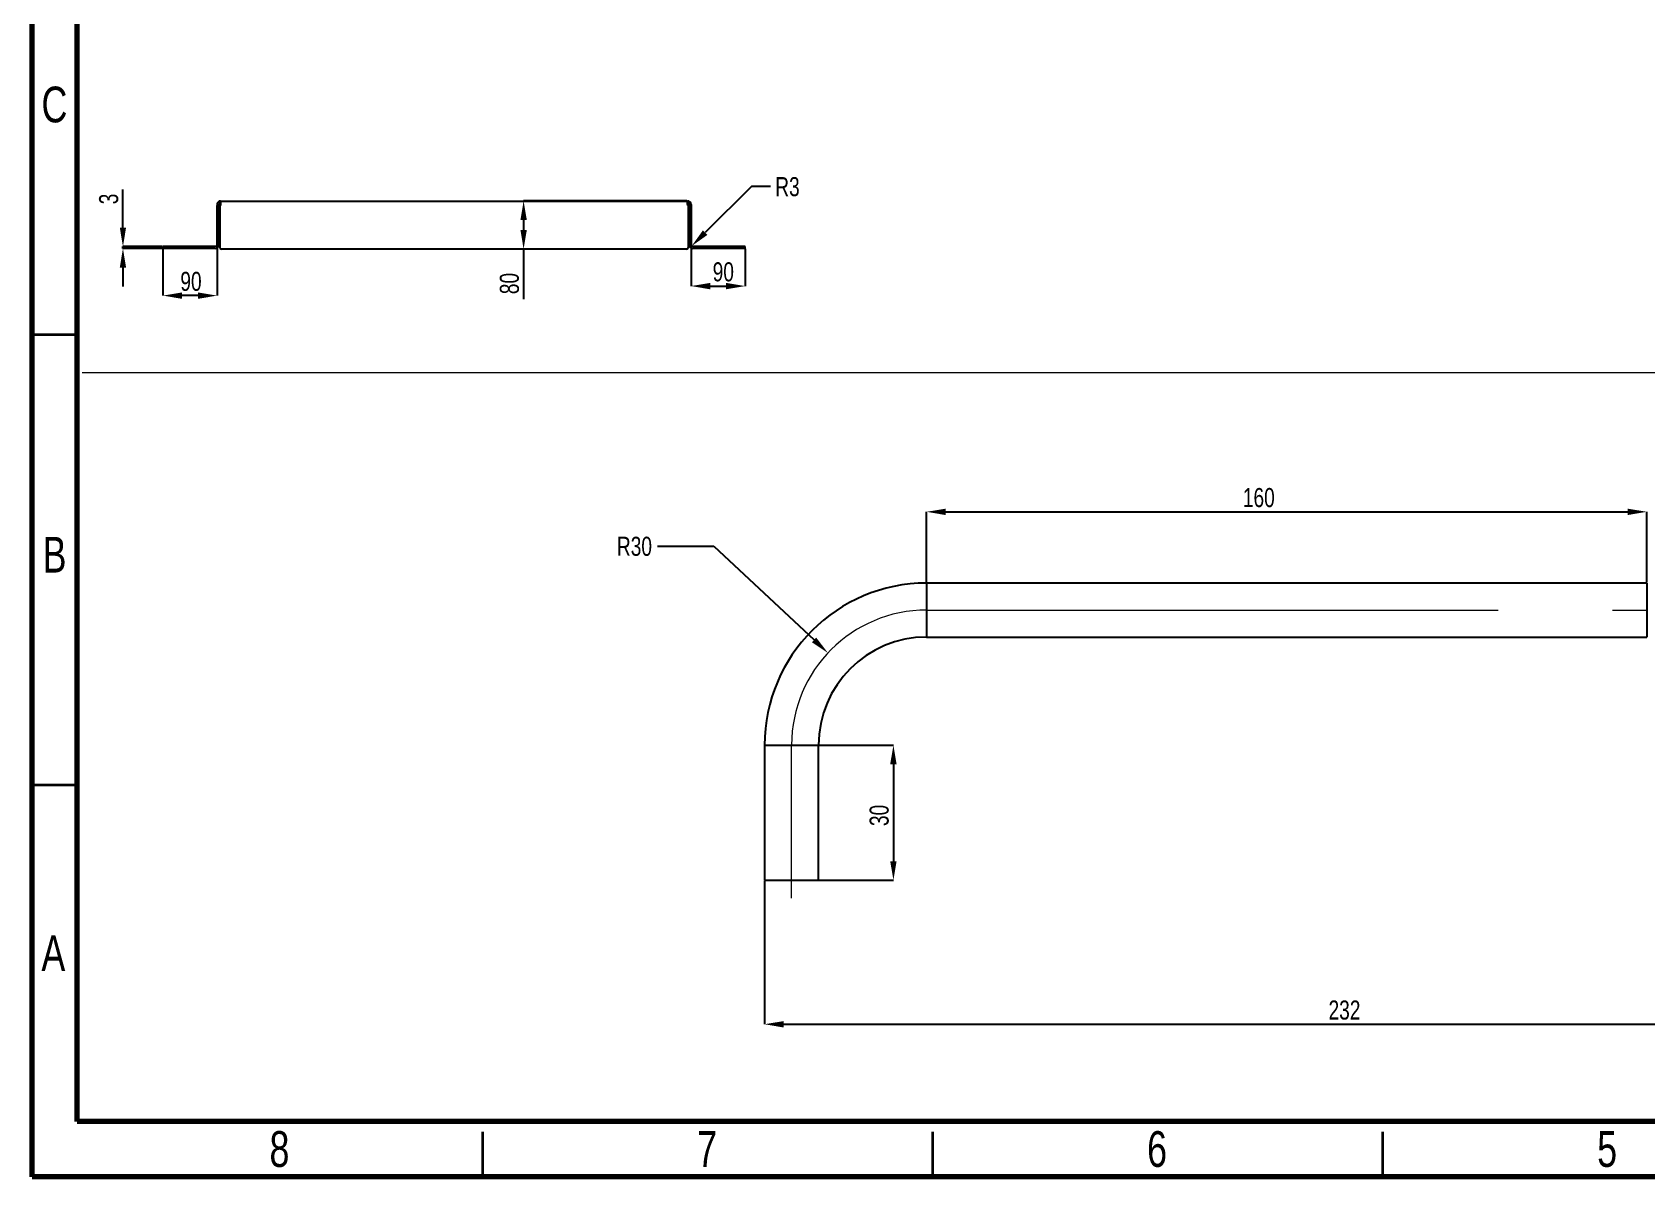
# Model space of a CAD drawing. Header units: millimetres. Extents: x 15 to 1266, y -324 to 294.
# Drawn here: x 16.7 to 196.1, y -323.5 to -196.4 of the extents above; entities that cross this region are included whole.
import ezdxf

# ---------------------------------------------------------------- set-up
doc = ezdxf.new("R2010")
doc.units = ezdxf.units.MM
doc.header["$PDSIZE"] = -1
doc.linetypes.add('CENTERX2', pattern=[20.32, 12.7, -2.54, 2.54, -2.54])
doc.layers.add('FORMAT', color=7, linetype='Continuous')
doc.styles.add('SLDTEXTSTYLE0', font='TXT', dxfattribs={"width": 0.75})
doc.dimstyles.new('SLDDIMSTYLE15', dxfattribs={"dimtxt": 2.116667, "dimasz": 2.116667, "dimexe": 0, "dimexo": 0.0625, "dimgap": 0.529167, "dimtad": 1, "dimdec": 0, "dimlfac": 15, "dimrnd": 1e-09, "dimzin": 12, "dimdsep": 46, "dimtxsty": 'SLDTEXTSTYLE0', "dimsah": 1, "dimcen": 0.09, "dimadec": 0, "dimazin": 3, "dimtfac": 1, "dimtdec": 0, "dimtofl": 0, "dimtmove": 0, "dimatfit": 3, "dimfxl": 1, "dimfrac": 2, "dimtolj": 1, "dimtzin": 12, "dimarcsym": 0})
doc.dimstyles.new('SLDDIMSTYLE17', dxfattribs={"dimtxt": 2.116667, "dimasz": 2.116667, "dimexe": 0, "dimexo": 0.0625, "dimgap": 0.529167, "dimtad": 1, "dimdec": 0, "dimlfac": 15, "dimrnd": 1e-09, "dimzin": 12, "dimdsep": 46, "dimtxsty": 'SLDTEXTSTYLE0', "dimsah": 1, "dimcen": 0.09, "dimadec": 0, "dimazin": 3, "dimtfac": 1, "dimtdec": 0, "dimtmove": 0, "dimatfit": 0, "dimfxl": 1, "dimfrac": 2, "dimtolj": 1, "dimtzin": 12, "dimarcsym": 0})
doc.dimstyles.new('SLDDIMSTYLE18', dxfattribs={"dimtxt": 2.116667, "dimasz": 2.116667, "dimexe": 0, "dimexo": 0.0625, "dimgap": 0.529167, "dimtad": 0, "dimtih": 1, "dimtoh": 1, "dimdec": 0, "dimlfac": 15, "dimrnd": 1e-09, "dimzin": 12, "dimdsep": 46, "dimtxsty": 'SLDTEXTSTYLE0', "dimsah": 1, "dimcen": 0, "dimadec": 0, "dimazin": 3, "dimtfac": 1, "dimtdec": 0, "dimtofl": 0, "dimtmove": 1, "dimatfit": 3, "dimfxl": 1, "dimfrac": 2, "dimtolj": 1, "dimtzin": 12, "dimarcsym": 0})
doc.dimstyles.new('SLDDIMSTYLE20', dxfattribs={"dimtxt": 2.116667, "dimasz": 2.116667, "dimexe": 0, "dimexo": 0.0625, "dimgap": 0.529167, "dimtad": 1, "dimdec": 0, "dimlfac": 2, "dimrnd": 1e-09, "dimzin": 12, "dimdsep": 46, "dimtxsty": 'SLDTEXTSTYLE0', "dimsah": 1, "dimcen": 0.09, "dimadec": 0, "dimazin": 3, "dimtfac": 1, "dimtdec": 0, "dimtofl": 0, "dimtmove": 0, "dimatfit": 3, "dimfxl": 1, "dimfrac": 2, "dimtolj": 1, "dimtzin": 12, "dimarcsym": 0})
doc.dimstyles.new('SLDDIMSTYLE21', dxfattribs={"dimtxt": 2.116667, "dimasz": 2.116667, "dimexe": 0, "dimexo": 0.0625, "dimgap": 0.529167, "dimtad": 0, "dimtih": 1, "dimtoh": 1, "dimdec": 0, "dimlfac": 2, "dimrnd": 1e-09, "dimzin": 12, "dimdsep": 46, "dimtxsty": 'SLDTEXTSTYLE0', "dimsah": 1, "dimcen": 0, "dimadec": 0, "dimazin": 3, "dimtfac": 1, "dimtdec": 0, "dimtofl": 0, "dimtmove": 0, "dimatfit": 3, "dimfxl": 1, "dimfrac": 2, "dimtolj": 1, "dimtzin": 12, "dimarcsym": 0})

# ---------------------------------------------------------------- blocks, each defined once
blk = doc.blocks.new('*D741')
at = {"layer": 'Defpoints', "color": 0}
for p in [(71.32, -215.17), (89.53, -215.17), (89.44, -220.51)]:
    blk.add_point(p, dxfattribs=at)
at = {"layer": 'FORMAT', "color": 0, "lineweight": -2}
for p, q in [((89.47, -215.17), (71.32, -215.17)), ((71.32, -217.29), (71.32, -218.39)), ((89.37, -220.51), (71.32, -220.51)), ((71.32, -220.51), (71.32, -226.06))]:
    blk.add_line(p, q, dxfattribs=at)
at = {"layer": 'FORMAT', "color": 0}
for points in [[(70.97, -217.29), (71.68, -217.29), (71.32, -215.17)], [(70.97, -218.39), (71.68, -218.39), (71.32, -220.51)]]:
    blk.add_solid(points, dxfattribs=at)
at = {"layer": 'FORMAT', "color": 0, "insert": (68.68, -224.34), "char_height": 2.117, "attachment_point": 2, "rotation": 90, "style": 'SLDTEXTSTYLE0'}
blk.add_mtext('\\A1;80', dxfattribs=at)
blk = doc.blocks.new('*D742')
at = {"layer": 'Defpoints', "color": 0}
for p in [(89.99, -220.18), (90.13, -220.04)]:
    blk.add_point(p, dxfattribs=at)
at = {"layer": 'FORMAT', "color": 0, "lineweight": -2}
for p, q in [((96.63, -213.58), (91.49, -218.69)), ((98.75, -213.58), (96.63, -213.58))]:
    blk.add_line(p, q, dxfattribs=at)
at = {"layer": 'FORMAT', "color": 0}
blk.add_solid([(91.24, -218.44), (91.74, -218.94), (89.99, -220.18)], dxfattribs=at)
at = {"layer": 'FORMAT', "color": 0, "insert": (99.28, -212.52), "char_height": 2.117, "attachment_point": 1, "style": 'SLDTEXTSTYLE0'}
blk.add_mtext('\\A1;R3', dxfattribs=at)
blk = doc.blocks.new('*D743')
at = {"layer": 'Defpoints', "color": 0}
for p in [(31.26, -220.44), (37.26, -220.04), (31.26, -225.68)]:
    blk.add_point(p, dxfattribs=at)
at = {"layer": 'FORMAT', "color": 0, "lineweight": -2}
for p, q in [((31.26, -220.5), (31.26, -225.68)), ((37.26, -220.1), (37.26, -225.68)), ((35.15, -225.68), (33.38, -225.68))]:
    blk.add_line(p, q, dxfattribs=at)
at = {"layer": 'FORMAT', "color": 0}
for points in [[(33.38, -225.33), (33.38, -226.04), (31.26, -225.68)], [(35.15, -225.33), (35.15, -226.04), (37.26, -225.68)]]:
    blk.add_solid(points, dxfattribs=at)
at = {"layer": 'FORMAT', "color": 0, "insert": (34.37, -223.04), "char_height": 2.117, "attachment_point": 2, "style": 'SLDTEXTSTYLE0'}
blk.add_mtext('\\A1;90', dxfattribs=at)
blk = doc.blocks.new('*D744')
at = {"layer": 'Defpoints', "color": 0}
for p in [(26.81, -220.24), (31.26, -220.24), (31.26, -220.44)]:
    blk.add_point(p, dxfattribs=at)
at = {"layer": 'FORMAT', "color": 0, "lineweight": -2}
for p, q in [((26.81, -218.12), (26.81, -213.89)), ((31.2, -220.24), (26.81, -220.24)), ((26.81, -220.44), (26.81, -220.24)), ((31.2, -220.44), (26.81, -220.44)), ((26.81, -222.56), (26.81, -224.67))]:
    blk.add_line(p, q, dxfattribs=at)
at = {"layer": 'FORMAT', "color": 0}
for points in [[(26.46, -218.12), (27.16, -218.12), (26.81, -220.24)], [(26.46, -222.56), (27.16, -222.56), (26.81, -220.44)]]:
    blk.add_solid(points, dxfattribs=at)
at = {"layer": 'FORMAT', "color": 0, "insert": (24.16, -214.95), "char_height": 2.117, "attachment_point": 2, "rotation": 90, "style": 'SLDTEXTSTYLE0'}
blk.add_mtext('\\A1;3', dxfattribs=at)
blk = doc.blocks.new('*D745')
at = {"layer": 'Defpoints', "color": 0}
for p in [(89.93, -220.04), (95.93, -220.44), (95.93, -224.62)]:
    blk.add_point(p, dxfattribs=at)
at = {"layer": 'FORMAT', "color": 0, "lineweight": -2}
for p, q in [((89.93, -220.1), (89.93, -224.62)), ((95.93, -220.5), (95.93, -224.62)), ((92.05, -224.62), (93.81, -224.62))]:
    blk.add_line(p, q, dxfattribs=at)
at = {"layer": 'FORMAT', "color": 0}
for points in [[(92.05, -224.27), (92.05, -224.98), (89.93, -224.62)], [(93.81, -224.27), (93.81, -224.98), (95.93, -224.62)]]:
    blk.add_solid(points, dxfattribs=at)
at = {"layer": 'FORMAT', "color": 0, "insert": (93.51, -221.98), "char_height": 2.117, "attachment_point": 2, "style": 'SLDTEXTSTYLE0'}
blk.add_mtext('\\A1;90', dxfattribs=at)
blk = doc.blocks.new('*D759')
at = {"layer": 'Defpoints', "color": 0}
for p in [(98.1, -275.6), (98.1, -290.6), (112.41, -290.6)]:
    blk.add_point(p, dxfattribs=at)
at = {"layer": 'FORMAT', "color": 0, "lineweight": -2}
for p, q in [((98.16, -275.6), (112.41, -275.6)), ((112.41, -277.72), (112.41, -288.49)), ((98.16, -290.6), (112.41, -290.6))]:
    blk.add_line(p, q, dxfattribs=at)
at = {"layer": 'FORMAT', "color": 0}
for points in [[(112.05, -277.72), (112.76, -277.72), (112.41, -275.6)], [(112.05, -288.49), (112.76, -288.49), (112.41, -290.6)]]:
    blk.add_solid(points, dxfattribs=at)
at = {"layer": 'FORMAT', "color": 0, "insert": (109.76, -283.41), "char_height": 2.117, "attachment_point": 2, "rotation": 90, "style": 'SLDTEXTSTYLE0'}
blk.add_mtext('\\A1;30', dxfattribs=at)
blk = doc.blocks.new('*D760')
at = {"layer": 'Defpoints', "color": 0}
for p in [(105.13, -265.36), (116.1, -275.6)]:
    blk.add_point(p, dxfattribs=at)
at = {"layer": 'FORMAT', "color": 0, "lineweight": -2}
for p, q in [((86.19, -253.52), (92.45, -253.52)), ((92.45, -253.52), (103.59, -263.92))]:
    blk.add_line(p, q, dxfattribs=at)
at = {"layer": 'FORMAT', "color": 0}
blk.add_solid([(103.83, -263.66), (103.35, -264.18), (105.13, -265.36)], dxfattribs=at)
at = {"layer": 'FORMAT', "color": 0, "insert": (81.69, -252.46), "char_height": 2.117, "attachment_point": 1, "style": 'SLDTEXTSTYLE0'}
blk.add_mtext('\\A1;R30', dxfattribs=at)
blk = doc.blocks.new('*D761')
at = {"layer": 'Defpoints', "color": 0}
for p in [(196.1, -249.69), (116.1, -257.6), (196.1, -257.6)]:
    blk.add_point(p, dxfattribs=at)
at = {"layer": 'FORMAT', "color": 0, "lineweight": -2}
for p, q in [((116.1, -257.54), (116.1, -249.69)), ((118.21, -249.69), (193.98, -249.69)), ((196.1, -257.54), (196.1, -249.69))]:
    blk.add_line(p, q, dxfattribs=at)
at = {"layer": 'FORMAT', "color": 0}
for points in [[(118.21, -249.34), (118.21, -250.05), (116.1, -249.69)], [(193.98, -249.34), (193.98, -250.05), (196.1, -249.69)]]:
    blk.add_solid(points, dxfattribs=at)
at = {"layer": 'FORMAT', "color": 0, "insert": (153, -247.05), "char_height": 2.117, "attachment_point": 2, "style": 'SLDTEXTSTYLE0'}
blk.add_mtext('\\A1;160', dxfattribs=at)
blk = doc.blocks.new('*D765')
at = {"layer": 'Defpoints', "color": 0}
for p in [(98.1, -290.6), (214.1, -290.6), (214.1, -306.6)]:
    blk.add_point(p, dxfattribs=at)
at = {"layer": 'FORMAT', "color": 0, "lineweight": -2}
for p, q in [((98.1, -290.66), (98.1, -306.6)), ((214.1, -290.66), (214.1, -306.6)), ((100.21, -306.6), (211.98, -306.6))]:
    blk.add_line(p, q, dxfattribs=at)
at = {"layer": 'FORMAT', "color": 0}
for points in [[(100.21, -306.25), (100.21, -306.96), (98.1, -306.6)], [(211.98, -306.25), (211.98, -306.96), (214.1, -306.6)]]:
    blk.add_solid(points, dxfattribs=at)
at = {"layer": 'FORMAT', "color": 0, "insert": (162.52, -303.96), "char_height": 2.117, "attachment_point": 2, "style": 'SLDTEXTSTYLE0'}
blk.add_mtext('\\A1;232', dxfattribs=at)

msp = doc.modelspace()

# ---------------------------------------------------------------- linework, layer by layer
at = {"color": 7, "linetype": 'Continuous', "lineweight": 70}
for p, q in [((16.738536, -323.5306917), (16.738536, -36.5306917)), ((21.738536, -317.3971667), (21.738536, -40.3971667)), ((411.1410081, -317.3971667), (21.738536, -317.3971667)), ((416.738536, -323.5306917), (16.738536, -323.5306917))]:
    msp.add_line(p, q, dxfattribs=at)
at = {"color": 7, "linetype": 'Continuous', "lineweight": 25}
for p, q in [((37.6645765, -215.1735898), (89.5312418, -215.1735898)), ((37.6645765, -215.1735898), (37.6645765, -215.5735898)), ((89.5312418, -215.5735898), (89.5312418, -215.1735898)), ((37.2645765, -215.5735898), (37.2645765, -215.6729631)), ((37.4645765, -215.6729631), (37.2645765, -215.6729631)), ((37.2645765, -220.0402564), (37.2645765, -215.6729631)), ((37.4645765, -215.5735898), (37.4645765, -215.6729631)), ((37.4645765, -220.0402564), (37.4645765, -215.6729631)), ((37.5588574, -215.6729631), (37.5588574, -220.3069231)), ((37.5588574, -215.6729631), (37.6645765, -215.6729631)), ((37.6645765, -215.5735898), (37.6645765, -215.6729631)), ((89.5312418, -215.5735898), (89.5312418, -215.6729631)), ((89.6369606, -215.6729631), (89.5312418, -215.6729631)), ((89.6369606, -220.3069231), (89.6369606, -215.6729631)), ((89.7312432, -215.5735898), (89.7312432, -215.6729631)), ((89.7312432, -215.6729631), (89.9312446, -215.6729631)), ((89.7312432, -215.6729631), (89.7312432, -220.0402564)), ((89.9312446, -215.5735898), (89.9312446, -215.6729631)), ((89.9312446, -215.6729631), (89.9312446, -220.0402564)), ((37.0645765, -220.2402563), (31.2645763, -220.2402563)), ((31.2645763, -220.4402567), (31.2645763, -220.2402563)), ((37.0645765, -220.4402567), (31.2645763, -220.4402567)), ((89.4369632, -220.506923), (37.7588574, -220.506923)), ((95.9312429, -220.2402563), (90.131242, -220.2402563)), ((95.9312429, -220.4402567), (90.131242, -220.4402567)), ((95.9312429, -220.4402567), (95.9312429, -220.2402563)), ((196.0966933, -257.6022751), (116.0966942, -257.6022751)), ((116.0966942, -263.6022743), (196.0966933, -263.6022743)), ((98.0966945, -275.6022753), (98.0966945, -290.602275)), ((104.0966945, -290.602275), (104.0966945, -275.6022753)), ((98.0966945, -290.602275), (101.0966945, -290.602275)), ((101.0966945, -290.602275), (104.0966945, -290.602275))]:
    msp.add_line(p, q, dxfattribs=at)
at = {"color": 7, "linetype": 'Continuous', "lineweight": 35}
for p, q in [((21.738536, -230.0306917), (16.738536, -230.0306917)), ((21.738536, -280.0306917), (16.738536, -280.0306917)), ((66.738536, -318.5306917), (66.738536, -323.5306917)), ((116.738536, -318.5306917), (116.738536, -323.5306917)), ((166.738536, -318.5306917), (166.738536, -323.5306917))]:
    msp.add_line(p, q, dxfattribs=at)
at = {"color": 7, "linetype": 'Continuous', "lineweight": 18}
msp.add_line((22.2741998, -234.2053037), (319.6225578, -234.2053037), dxfattribs=at)
at = {"color": 8, "linetype": 'Continuous', "lineweight": 25}
for p, q in [((116.0966942, -257.6022751), (116.0966942, -260.6022756)), ((196.0966933, -257.6022751), (196.0966933, -260.6022756)), ((116.0966942, -260.6022756), (116.0966942, -263.6022743)), ((196.0966933, -260.6022756), (196.0966933, -263.6022743)), ((98.0966945, -275.6022753), (101.0966945, -275.6022753)), ((101.0966945, -275.6022753), (104.0966945, -275.6022753))]:
    msp.add_line(p, q, dxfattribs=at)
at = {"color": 7, "linetype": 'Continuous', "lineweight": 25}
for centre, radius, start, end in [((37.6645765, -215.5735898), 0.4, 90, 180), ((89.5312432, -215.5735898), 0.4, 0, 90), ((37.6645765, -215.5735898), 0.2, 90, 180), ((89.5312432, -215.5735898), 0.2, 0, 90), ((37.0645765, -220.0402565), 0.4, 270, 0), ((37.0645765, -220.0402565), 0.2, 270, 0), ((37.7588574, -220.3069232), 0.2, 180, 270), ((89.4369623, -220.3069232), 0.2, 270, 0), ((90.1312432, -220.0402565), 0.4, 180, 270), ((90.1312432, -220.0402565), 0.2, 180, 270), ((116.0966945, -275.602275), 18, 90, 180), ((116.0966945, -275.602275), 12, 90, 180)]:
    msp.add_arc(centre, radius, start, end, dxfattribs=at)
at = {"layer": 'FORMAT', "linetype": 'CENTERX2', "lineweight": 18, "ltscale": 5}
for p, q in [((116.0966945, -260.602275), (196.0966945, -260.602275)), ((101.0966945, -292.602275), (101.0966945, -275.602275))]:
    msp.add_line(p, q, dxfattribs=at)
msp.add_arc((116.0966945, -275.602275), 15, 90, 180, dxfattribs=at)

# ---------------------------------------------------------------- texts
at = {"color": 7, "linetype": 'Continuous', "lineweight": 0, "char_height": 3.96875, "attachment_point": 2, "style": 'SLDTEXTSTYLE0'}
for s, insert in [('C', (19.1971949, -202.4705376)), ('B', (19.2091378, -252.4705376)), ('A', (19.0782241, -296.7205376)), ('8', (44.1985729, -318.4705376)), ('7', (91.6985729, -318.4705376)), ('6', (141.6985729, -318.4705376)), ('5', (191.6985729, -318.4705376))]:
    msp.add_mtext(s, dxfattribs=dict(at, insert=insert))

# ---------------------------------------------------------------- dimensions: what is measured, and where the dimension line sits
at = {"layer": 'FORMAT'}
for center, mpoint, dimstyle, picture, middle in [((90.1312432, -220.0402565), (89.9894224, -220.1812773), 'SLDDIMSTYLE18', '*D742', (96.6304746, -213.5776863)), ((116.0966945, -275.602275), (105.134662, -265.363435), 'SLDDIMSTYLE21', '*D760', (83.6790865, -253.5151764))]:
    dim = msp.add_radius_dim(center=center, mpoint=mpoint, dimstyle=dimstyle, dxfattribs=at)
    dim.commit()
    dim.dimension.update_dxf_attribs({"geometry": picture, "text_midpoint": middle, "dimtype": 164})
for base, p1, p2, dimstyle, picture, middle in [((26.8101977, -220.2402565), (31.2645765, -220.4402565), (31.2645765, -220.2402565), 'SLDDIMSTYLE17', '*D744', (26.8101977, -214.9485898)), ((71.3227553, -215.1735898), (89.4369623, -220.5069232), (89.5312432, -215.1735898), 'SLDDIMSTYLE15', '*D741', (71.3227553, -224.3433815)), ((112.4066175, -290.602275), (98.0966945, -275.602275), (98.0966945, -290.602275), 'SLDDIMSTYLE20', '*D759', (112.4066175, -283.4088873))]:
    dim = msp.add_linear_dim(base=base, p1=p1, p2=p2, angle=90, dimstyle=dimstyle, dxfattribs=at)
    dim.commit()
    dim.dimension.update_dxf_attribs({"geometry": picture, "text_midpoint": middle, "dimtype": 160})
for base, p1, p2, dimstyle, picture, middle in [((31.2645765, -225.6834496), (37.2645765, -220.0402565), (31.2645765, -220.4402565), 'SLDDIMSTYLE17', '*D743', (34.3745554, -225.6834496)), ((95.9312432, -224.6236375), (89.9312432, -220.0402565), (95.9312432, -220.4402565), 'SLDDIMSTYLE17', '*D745', (93.5141457, -224.6236375)), ((196.0966945, -249.6923943), (116.0966945, -257.602275), (196.0966945, -257.602275), 'SLDDIMSTYLE20', '*D761', (152.9978288, -249.6923943)), ((214.0966945, -306.602275), (98.0966945, -290.602275), (214.0966945, -290.602275), 'SLDDIMSTYLE20', '*D765', (162.5209491, -306.602275))]:
    dim = msp.add_linear_dim(base=base, p1=p1, p2=p2, dimstyle=dimstyle, dxfattribs=at)
    dim.commit()
    dim.dimension.update_dxf_attribs({"geometry": picture, "text_midpoint": middle, "dimtype": 160})

doc.saveas('drawing.dxf')
